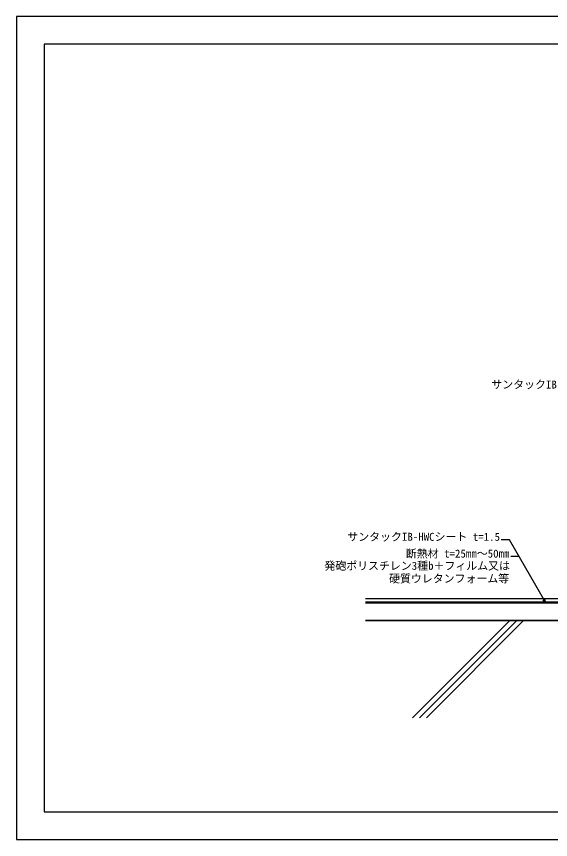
# Model space of a CAD drawing. Units: millimetres on the paper, with parts at other scales. Extents: x -210 to 1470, y -148 to 1040.
# Drawn here: x -210 to 561, y -148 to 1040 of the extents above; entities that cross this region are included whole.
import ezdxf
from ezdxf.enums import TextEntityAlignment as Align

# ---------------------------------------------------------------- set-up
doc = ezdxf.new("R2010")
doc.units = ezdxf.units.MM
for name, color, linetype in [('0-1_IBｼｰﾄ', 7, 'Continuous'), ('0-6_図面枠', 7, 'Continuous'), ('0-7_寸法線', 7, 'Continuous'), ('0-8_文字', 5, 'Continuous'), ('0-9_断熱材', 4, 'Continuous'), ('0-D_躯体', 7, 'Continuous'), ('0-E_輪郭線', 2, 'Continuous')]:
    doc.layers.add(name, color=color, linetype=linetype)
doc.styles.add('MS Gothic', font='')
doc.styles.get('MS Gothic').set_extended_font_data('MS Gothic')

msp = doc.modelspace()

# ---------------------------------------------------------------- linework, layer by layer
at = {"layer": '0-1_IBｼｰﾄ'}
for p, q in [((682.795, 198.947), (293.794, 198.947)), ((684.135, 193.947), (293.794, 193.947))]:
    msp.add_line(p, q, dxfattribs=at)
at = {"layer": '0-6_図面枠'}
msp.add_lwpolyline([(1470, -148.5), (1470, 1039.5), (-210, 1039.5), (-210, -148.5)], close=True, dxfattribs=at)
at = {"layer": '0-7_寸法線'}
msp.add_line((515.312, 260.181), (503.312, 260.181), dxfattribs=at)
for points in [[(554.129, 192.947), (501.456, 284.181), (489.456, 284.181)], [(549.886, 197.19), (554.129, 192.947), (552.576, 198.743)]]:
    msp.add_lwpolyline(points, dxfattribs=at)
at = {"layer": '0-9_断熱材', "color": 2}
for p, q in [((293.794, 192.947), (812.794, 192.947)), ((293.794, 167.947), (812.794, 167.947))]:
    msp.add_line(p, q, dxfattribs=at)
at = {"layer": '0-D_躯体'}
for p, q in [((501.697, 166.947), (361.742, 26.992)), ((511.597, 166.947), (371.642, 26.992)), ((521.496, 166.947), (381.541, 26.992))]:
    msp.add_line(p, q, dxfattribs=at)
msp.add_lwpolyline([(768.794, 496.947), (813.794, 496.947), (813.794, 166.947), (293.794, 166.947)], dxfattribs=at)
at = {"layer": '0-E_輪郭線'}
msp.add_lwpolyline([(1430, 999.5), (-170, 999.5), (-170, -108.5), (1430, -108.5)], close=True, dxfattribs=at)

# ---------------------------------------------------------------- texts
at = {"layer": '0-8_文字', "color": 7, "style": 'MS Gothic'}
for s, p in [('サンタックIB-HWCシート t=1.5', (475.347, 499.009)), ('サンタックIB-HWCシート t=1.5', (267.514, 279.185)), ('断熱材 t=25㎜～50㎜', (352.03, 255.002)), ('発砲ポリスチレン3種b＋フィルム又は', (234.406, 237.38)), ('硬質ウレタンフォーム等', (327.726, 218.88))]:
    msp.add_text(s, height=11.55, dxfattribs=at).set_placement(p, align=Align.BOTTOM_LEFT)

doc.saveas('drawing.dxf')
